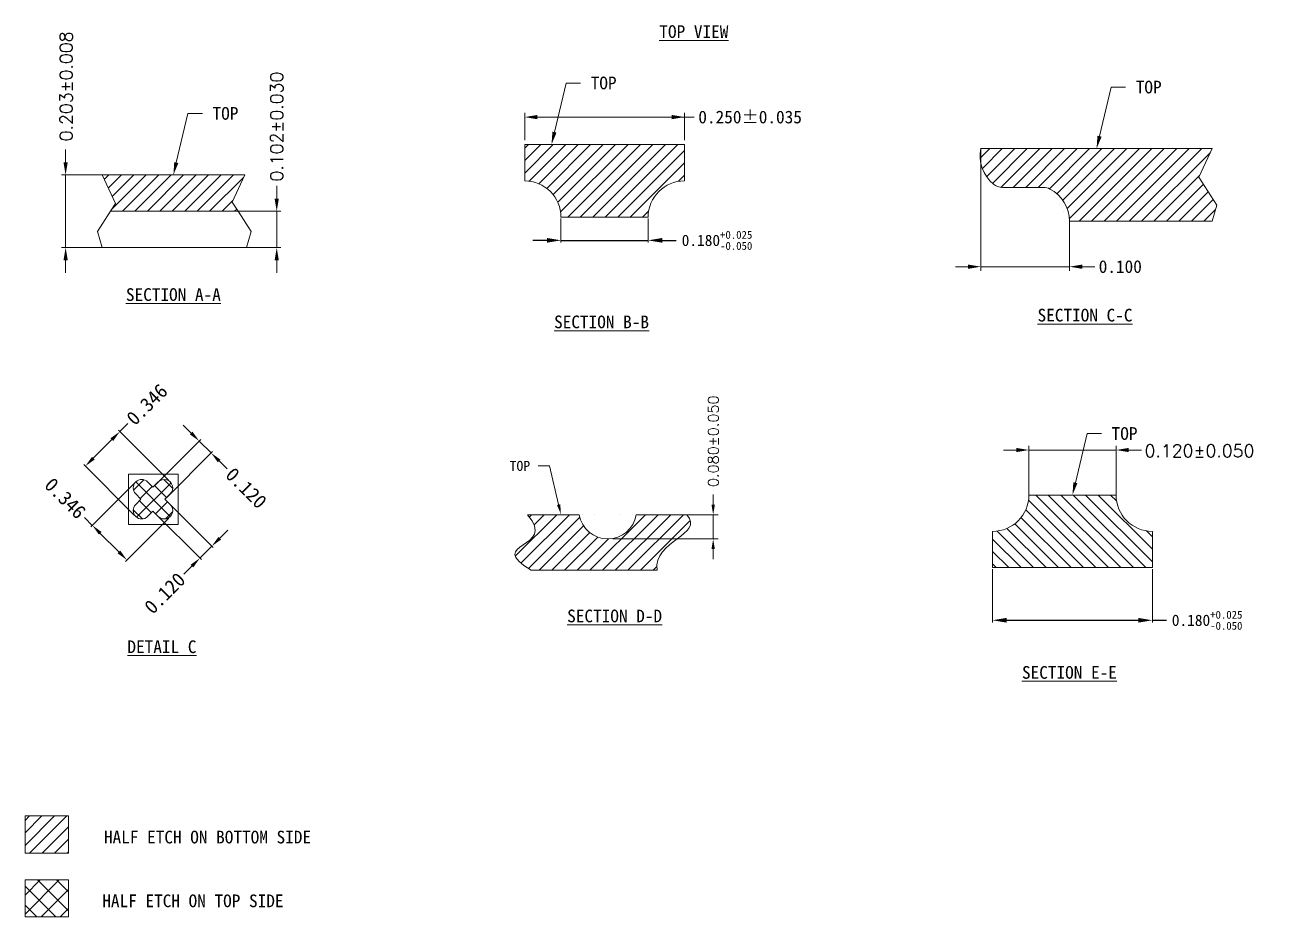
# Model space of a CAD drawing. Header units: millimetres. Extents: x 4249 to 4258, y 1746.2 to 1760.7.
# Drawn here: x 4249.16 to 4258.03, y 1746.2 to 1752.52 of the extents above; entities that cross this region are included whole.
import ezdxf
from ezdxf.enums import TextEntityAlignment as Align

# ---------------------------------------------------------------- set-up
doc = ezdxf.new("R2010")
doc.units = ezdxf.units.MM
doc.layers.add('1', color=7, linetype='Continuous')
doc.layers.add('EACH', color=4, linetype='Continuous')
doc.layers.add('Half-etch', color=6, linetype='Continuous', lineweight=5)
doc.layers.add('标注线', color=3, linetype='Continuous', lineweight=18)
doc.styles.add('SIMPLEX', font='SIMPLEX')
doc.styles.get("Standard").update_dxf_attribs({"font": 'SimSun.ttf'})
doc.dimstyles.new('ISO-25', dxfattribs={"dimtxt": 0.1, "dimasz": 0.08, "dimexe": 0.015, "dimexo": 0.015, "dimgap": 0.02, "dimtad": 0, "dimzin": 1, "dimdsep": 46, "dimtxsty": 'Standard', "dimcen": 0.1, "dimadec": 0, "dimazin": 0, "dimtfac": 1, "dimtmove": 0, "dimatfit": 3, "dimfxl": 1, "dimarcsym": 0})

# ---------------------------------------------------------------- blocks, each defined once
blk = doc.blocks.new('*D0')
at = {"layer": 'Defpoints', "color": 0, "transparency": 16777216}
for p in [(4250.4816, 1749.4877), (4250.0688, 1749.2445), (4250.1536, 1749.1597)]:
    blk.add_point(p, dxfattribs=at)
at = {"layer": '标注线', "color": 0, "lineweight": 5, "transparency": 16777216}
for p, q in [((4250.3402, 1749.6291), (4250.2836, 1749.6857)), ((4250.0794, 1749.2551), (4250.4074, 1749.5831)), ((4250.3968, 1749.5725), (4250.4816, 1749.4877)), ((4250.1642, 1749.1703), (4250.4922, 1749.4983)), ((4250.5382, 1749.4311), (4250.5947, 1749.3745))]:
    blk.add_line(p, q, dxfattribs=at)
at = {"layer": '标注线', "color": 0, "transparency": 16777216}
for points in [[(4250.3308, 1749.6197), (4250.3496, 1749.6385), (4250.3968, 1749.5725)], [(4250.5476, 1749.4405), (4250.5287, 1749.4217), (4250.4816, 1749.4877)]]:
    blk.add_solid(points, dxfattribs=at)
at = {"layer": '标注线', "color": 0, "lineweight": 5, "transparency": 16777216, "insert": (4250.7304, 1749.2389), "char_height": 0.1, "attachment_point": 5, "rotation": 315}
blk.add_mtext('0.120', dxfattribs=at)
blk = doc.blocks.new('*D1')
at = {"layer": 'Defpoints', "color": 0, "transparency": 16777216}
for p in [(4249.834, 1749.6393), (4250.1912, 1749.2821), (4249.9463, 1749.0373)]:
    blk.add_point(p, dxfattribs=at)
at = {"layer": '标注线', "color": 0, "lineweight": 5, "transparency": 16777216}
for p, q in [((4250.1806, 1749.2927), (4249.8234, 1749.6499)), ((4249.834, 1749.6393), (4249.8906, 1749.6959)), ((4249.6457, 1749.451), (4249.7774, 1749.5827)), ((4249.9357, 1749.0479), (4249.5785, 1749.4051))]:
    blk.add_line(p, q, dxfattribs=at)
at = {"layer": '标注线', "color": 0, "transparency": 16777216}
for points in [[(4249.7869, 1749.5733), (4249.768, 1749.5922), (4249.834, 1749.6393)], [(4249.6363, 1749.4605), (4249.6551, 1749.4416), (4249.5891, 1749.3945)]]:
    blk.add_solid(points, dxfattribs=at)
at = {"layer": '标注线', "color": 0, "lineweight": 5, "transparency": 16777216, "insert": (4250.0262, 1749.8315), "char_height": 0.1, "attachment_point": 5, "rotation": 45}
blk.add_mtext('0.346', dxfattribs=at)
blk = doc.blocks.new('*D2')
at = {"layer": 'Defpoints', "color": 0, "transparency": 16777216}
for p in [(4249.9463, 1749.2821), (4250.1912, 1749.0373), (4249.8836, 1748.7296)]:
    blk.add_point(p, dxfattribs=at)
at = {"layer": '标注线', "color": 0, "lineweight": 5, "transparency": 16777216}
for p, q in [((4249.9357, 1749.2715), (4249.6281, 1748.9639)), ((4249.6387, 1748.9745), (4249.5821, 1749.031)), ((4250.1806, 1749.0267), (4249.873, 1748.719)), ((4249.6953, 1748.9179), (4249.827, 1748.7862))]:
    blk.add_line(p, q, dxfattribs=at)
at = {"layer": '标注线', "color": 0, "transparency": 16777216}
for points in [[(4249.7047, 1748.9273), (4249.6858, 1748.9085), (4249.6387, 1748.9745)], [(4249.8176, 1748.7768), (4249.8364, 1748.7956), (4249.8836, 1748.7296)]]:
    blk.add_solid(points, dxfattribs=at)
at = {"layer": '标注线', "color": 0, "lineweight": 5, "transparency": 16777216, "insert": (4249.4465, 1749.1667), "char_height": 0.1, "attachment_point": 5, "rotation": 315}
blk.add_mtext('0.346', dxfattribs=at)
blk = doc.blocks.new('*D3')
at = {"layer": 'Defpoints', "color": 0, "transparency": 16777216}
for p in [(4250.1536, 1749.1597), (4250.0688, 1749.0748), (4250.4863, 1748.827)]:
    blk.add_point(p, dxfattribs=at)
at = {"layer": '标注线', "color": 0, "lineweight": 5, "transparency": 16777216}
for p, q in [((4250.1642, 1749.1491), (4250.4969, 1748.8164)), ((4250.0794, 1749.0642), (4250.4121, 1748.7315)), ((4250.5429, 1748.8835), (4250.5995, 1748.9401)), ((4250.4015, 1748.7421), (4250.4863, 1748.827)), ((4250.3449, 1748.6856), (4250.2883, 1748.629))]:
    blk.add_line(p, q, dxfattribs=at)
at = {"layer": '标注线', "color": 0, "transparency": 16777216}
for points in [[(4250.5335, 1748.893), (4250.5523, 1748.8741), (4250.4863, 1748.827)], [(4250.3543, 1748.6761), (4250.3355, 1748.695), (4250.4015, 1748.7421)]]:
    blk.add_solid(points, dxfattribs=at)
at = {"layer": '标注线', "color": 0, "lineweight": 5, "transparency": 16777216, "insert": (4250.1527, 1748.4934), "char_height": 0.1, "attachment_point": 5, "rotation": 45}
blk.add_mtext('0.120', dxfattribs=at)
blk = doc.blocks.new('*D133')
at = {"layer": 'Defpoints', "color": 0, "transparency": 16777216}
for p in [(4252.9629, 1751.1602), (4253.5811, 1751.1602), (4253.5811, 1750.9956)]:
    blk.add_point(p, dxfattribs=at)
at = {"layer": '标注线', "color": 0, "lineweight": 5, "transparency": 16777216}
for p, q in [((4252.9629, 1751.1502), (4252.9629, 1750.9806)), ((4253.5811, 1751.1502), (4253.5811, 1750.9806))]:
    blk.add_line(p, q, dxfattribs=at)
at = {"layer": '标注线', "color": 0, "lineweight": -2, "transparency": 16777216}
for p, q in [((4252.8629, 1750.9956), (4252.7629, 1750.9956)), ((4252.9629, 1750.9956), (4253.5811, 1750.9956)), ((4253.6811, 1750.9956), (4253.7811, 1750.9956))]:
    blk.add_line(p, q, dxfattribs=at)
at = {"layer": '标注线', "color": 0, "transparency": 16777216}
for points in [[(4252.8629, 1750.979), (4252.8629, 1751.0123), (4252.9629, 1750.9956)], [(4253.6811, 1751.0123), (4253.6811, 1750.979), (4253.5811, 1750.9956)]]:
    blk.add_solid(points, dxfattribs=at)
at = {"layer": '标注线', "color": 0, "lineweight": 5, "transparency": 16777216, "insert": (4254.0696, 1750.9956), "char_height": 0.08, "attachment_point": 5}
blk.add_mtext('\\A1;0.180{\\H0.7x;\\S+0.025^ -0.050;}', dxfattribs=at)
blk = doc.blocks.new('*D136')
at = {"layer": 'Defpoints', "color": 0, "transparency": 16777216}
for p in [(4256.0242, 1748.6746), (4257.1576, 1748.6746), (4257.1576, 1748.3016)]:
    blk.add_point(p, dxfattribs=at)
at = {"layer": '标注线', "color": 0, "lineweight": 5, "transparency": 16777216}
for p, q in [((4256.0242, 1748.6646), (4256.0242, 1748.2866)), ((4257.1576, 1748.6646), (4257.1576, 1748.2866))]:
    blk.add_line(p, q, dxfattribs=at)
at = {"layer": '标注线', "color": 0, "lineweight": -2, "transparency": 16777216}
for p, q in [((4256.1242, 1748.3016), (4257.0576, 1748.3016)), ((4257.1576, 1748.3016), (4257.2576, 1748.3016))]:
    blk.add_line(p, q, dxfattribs=at)
at = {"layer": '标注线', "color": 0, "transparency": 16777216}
for points in [[(4256.1242, 1748.3183), (4256.1242, 1748.2849), (4256.0242, 1748.3016)], [(4257.0576, 1748.2849), (4257.0576, 1748.3183), (4257.1576, 1748.3016)]]:
    blk.add_solid(points, dxfattribs=at)
at = {"layer": '标注线', "color": 0, "lineweight": 5, "transparency": 16777216, "insert": (4257.546, 1748.3016), "char_height": 0.08, "attachment_point": 5}
blk.add_mtext('\\A1;0.180{\\H0.7x;\\S+0.025^ -0.050;}', dxfattribs=at)

msp = doc.modelspace()

# ---------------------------------------------------------------- hatches: boundary and pattern name
at = {"layer": 'EACH', "lineweight": 5}
h = msp.add_hatch(dxfattribs=at)
h.set_pattern_fill('ANSI31', color=256, scale=0.5, style=0)
h.set_pattern_definition([(45, (3811.32552, 1438.43253), (-0.044194174, 0.044194174), [])])
h.paths.add_polyline_path([(4252.7054, 1751.6754), (4252.7054, 1751.4178, -0.414214), (4252.9629, 1751.1602), (4253.5811, 1751.1602, -0.414214), (4253.8387, 1751.4178), (4253.8387, 1751.6754)])
h = msp.add_hatch(dxfattribs=at)
h.set_pattern_fill('ANSI31', color=256, scale=0.5, style=0)
h.set_pattern_definition([(45, (3812.064734, 1438.43253), (-0.044194174, 0.044194174), [])])
edge = h.paths.add_edge_path()
edge.add_arc((4256.0943, 1751.4709), 0.1, 230.1314, 270)
edge.add_line((4256.0943, 1751.3709), (4256.3851, 1751.3709))
edge.add_line((4256.3851, 1751.3709), (4256.3851, 1751.3709))
edge.add_arc((4256.3851, 1751.2709), 0.1, 62.58165, 89.99931, ccw=False)
edge.add_arc((4256.3125, 1751.131), 0.2576, 0, 62.58186, ccw=False)
edge.add_line((4256.5701, 1751.131), (4257.581, 1751.131))
edge.add_line((4257.581, 1751.131), (4257.6149, 1751.2459))
edge.add_line((4257.6149, 1751.2459), (4257.4872, 1751.4426))
edge.add_line((4257.4872, 1751.4426), (4257.5813, 1751.6462))
edge.add_line((4257.5813, 1751.6462), (4255.9406, 1751.6462))
edge.add_arc((4256.1989, 1751.5961), 0.2632, 169.03409, 230.13118)
h = msp.add_hatch(dxfattribs=at)
h.set_pattern_fill('ANSI31', color=256, scale=0.5, style=0)
h.set_pattern_definition([(45, (3810.67942, 1438.2478), (-0.044194174, 0.044194174), [])])
h.paths.add_polyline_path([(4250.6302, 1751.267), (4250.6724, 1751.202), (4249.7671, 1751.202), (4249.8021, 1751.256), (4249.708, 1751.4596), (4250.7193, 1751.4596)])
h = msp.add_hatch(dxfattribs=at)
h.set_pattern_fill('ANSI31', color=256, scale=0.5, style=0)
h.set_pattern_definition([(315, (3814.644415, 2061.917456), (-0.044194174, -0.044194174), [])])
h.paths.add_polyline_path([(4256.0242, 1748.6746), (4256.0242, 1748.9322, 0.414214), (4256.2818, 1749.1898), (4256.9, 1749.1898, 0.414214), (4257.1576, 1748.9322), (4257.1576, 1748.6746)])
at = {"layer": 'EACH', "linetype": 'ByBlock', "lineweight": 5}
h = msp.add_hatch(dxfattribs=at)
h.set_pattern_fill('ANSI31', color=4, scale=0.02, style=0)
h.set_pattern_definition([(45, (3915.24243, 1754.3149), (-0.044901281, 0.044901281), [])])
edge = h.paths.add_edge_path()
edge.add_spline(control_points=[(4253.6444, 1748.6563), (4253.617, 1748.8663), (4253.9818, 1748.9083), (4253.8564, 1749.0495)], knot_values=[0, 0, 0, 0, 0.403174, 0.403174, 0.403174, 0.403174], degree=3, periodic=0)
edge.add_line((4253.8564, 1749.0495), (4253.497, 1749.0495))
edge.add_arc((4253.2949, 1749.0832), 0.2048, 189.4628, 350.5372, ccw=False)
edge.add_line((4253.0929, 1749.0495), (4252.7261, 1749.0495))
edge.add_spline(control_points=[(4252.7261, 1749.0495), (4252.9443, 1748.8037), (4252.4149, 1748.8563), (4252.7519, 1748.6563)], knot_values=[0, 0, 0, 0, 0.403174, 0.403174, 0.403174, 0.403174], degree=3, periodic=0)
edge.add_line((4252.7519, 1748.6563), (4253.6444, 1748.6563))
at = {"layer": 'EACH', "lineweight": 5}
h = msp.add_hatch(dxfattribs=at)
h.set_pattern_fill('ANSI31', color=256, scale=0.5, style=0)
h.set_pattern_definition([(45, (3807.70225, 1435.70738), (-0.044194174, 0.044194174), [])])
h.paths.add_polyline_path([(4249.1613, 1746.9139), (4249.1613, 1746.6496), (4249.4698, 1746.6496), (4249.4698, 1746.9139)])
at = {"layer": 'Half-etch', "lineweight": 0}
h = msp.add_hatch(dxfattribs=at)
h.set_pattern_fill('ANSI37', color=256, scale=0.024, angle=180)
h.set_pattern_definition([(135, (8490.33682, -19.88455), (0.0538815367, 0.0538815367), []), (45, (8490.33682, -19.88455), (0.0538815367, -0.0538815367), [])])
h.paths.add_polyline_path([(4250.1536, 1749.1597), (4250.1912, 1749.1973, 1), (4250.1063, 1749.2821), (4250.0688, 1749.2445), (4250.0312, 1749.2821, 1), (4249.9463, 1749.1973), (4249.9839, 1749.1597), (4249.9463, 1749.1221, 1), (4250.0312, 1749.0373), (4250.0688, 1749.0748), (4250.1063, 1749.0373, 1), (4250.1912, 1749.1221)])
at = {"layer": 'Half-etch', "lineweight": 5}
h = msp.add_hatch(dxfattribs=at)
h.set_pattern_fill('ANSI37', color=6, scale=0.03, style=0)
h.set_pattern_definition([(45, (-6.30413, -3.48597), (-0.067351921, 0.067351921), []), (135, (-6.30413, -3.48597), (-0.067351921, -0.067351921), [])])
h.paths.add_polyline_path([(4249.1613, 1746.4618), (4249.1613, 1746.1976), (4249.4698, 1746.1976), (4249.4698, 1746.4618)])

# ---------------------------------------------------------------- linework, layer by layer
at = {"color": 7, "lineweight": 5}
for p, q in [((4252.7054, 1751.4178), (4252.7054, 1751.6754)), ((4253.8387, 1751.6754), (4252.7054, 1751.6754)), ((4253.8387, 1751.4178), (4253.8387, 1751.6754)), ((4255.9412, 1751.6462), (4257.5813, 1751.6462)), ((4257.5813, 1751.6462), (4257.4872, 1751.4426)), ((4249.708, 1751.4596), (4250.7193, 1751.4596)), ((4249.708, 1751.4596), (4249.8021, 1751.256)), ((4250.7193, 1751.4596), (4250.6302, 1751.267)), ((4257.4872, 1751.4426), (4257.6149, 1751.2459)), ((4256.3851, 1751.3709), (4256.0943, 1751.3709)), ((4249.8021, 1751.256), (4249.7671, 1751.202)), ((4250.6302, 1751.267), (4250.6724, 1751.202)), ((4257.6149, 1751.2459), (4257.581, 1751.131)), ((4249.7671, 1751.202), (4249.6744, 1751.0592)), ((4250.6724, 1751.202), (4249.7671, 1751.202)), ((4250.6724, 1751.202), (4250.7651, 1751.0592)), ((4252.9629, 1751.1602), (4253.5811, 1751.1602)), ((4257.5813, 1751.131), (4256.5701, 1751.131)), ((4249.6744, 1751.0592), (4249.7082, 1750.9444)), ((4250.7651, 1751.0592), (4250.7312, 1750.9444)), ((4249.7082, 1750.9444), (4250.7315, 1750.9444)), ((4256.2818, 1749.1898), (4256.9, 1749.1898)), ((4256.0242, 1748.9322), (4256.0242, 1748.6746)), ((4257.1576, 1748.9322), (4257.1576, 1748.6746)), ((4257.1576, 1748.6746), (4256.0242, 1748.6746)), ((4249.1613, 1746.9139), (4249.1613, 1746.6496)), ((4249.4698, 1746.9139), (4249.1613, 1746.9139)), ((4249.4698, 1746.6496), (4249.4698, 1746.9139)), ((4249.1613, 1746.6496), (4249.4698, 1746.6496)), ((4249.1613, 1746.4618), (4249.1613, 1746.1976)), ((4249.4698, 1746.4618), (4249.1613, 1746.4618)), ((4249.4698, 1746.1976), (4249.4698, 1746.4618)), ((4249.1613, 1746.1976), (4249.4698, 1746.1976))]:
    msp.add_line(p, q, dxfattribs=at)
for centre, radius, start, end in [((4256.1989, 1751.5961), 0.2632, 169.03409, 230.13105), ((4252.7054, 1751.1602), 0.2576, 0, 90), ((4253.8387, 1751.1602), 0.2576, 90, 180), ((4256.0943, 1751.4709), 0.1, 230.13105, 270), ((4256.3851, 1751.2709), 0.1, 62.58186, 90), ((4256.3125, 1751.131), 0.2576, 0, 62.58186), ((4256.0242, 1749.1898), 0.2576, 270, 0), ((4257.1576, 1749.1898), 0.2576, 180, 270)]:
    msp.add_arc(centre, radius, start, end, dxfattribs=at)
at = {"layer": '1', "color": 7, "lineweight": 5}
for p, q in [((4252.7261, 1749.0495, 0.0582), (4253.0929, 1749.0495, 0.0582)), ((4253.497, 1749.0495, 0.0582), (4253.8564, 1749.0495, 0.0582)), ((4253.6444, 1748.6563, 0.0582), (4252.7519, 1748.6563, 0.0582))]:
    msp.add_line(p, q, dxfattribs=at)
msp.add_arc((4253.2949, 1749.0832, 0.0582), 0.2048, 189.4628, 350.5372, dxfattribs=at)
at = {"layer": '1', "color": 0, "lineweight": 5}
for points in [[(4252.7519, 1748.6563, 0.0582), (4252.4149, 1748.8563, 0.0582), (4252.9443, 1748.8037, 0.0582), (4252.7261, 1749.0495, 0.0582)], [(4253.6444, 1748.6563, 0.0582), (4253.617, 1748.8663, 0.0582), (4253.9818, 1748.9083, 0.0582), (4253.8564, 1749.0495, 0.0582)]]:
    msp.add_open_spline(points, degree=3, dxfattribs=at)
at = {"layer": 'Half-etch', "lineweight": 0}
msp.add_lwpolyline([(4250.1912, 1749.1973, 1), (4250.1063, 1749.2821), (4250.0688, 1749.2445), (4250.0312, 1749.2821, 1), (4249.9463, 1749.1973), (4249.9839, 1749.1597), (4249.9463, 1749.1221, 1), (4250.0312, 1749.0373), (4250.0688, 1749.0748), (4250.1063, 1749.0373, 1), (4250.1912, 1749.1221), (4250.1536, 1749.1597)], format="xyb", close=True, dxfattribs=at)
at = {"layer": '标注线', "lineweight": 5}
for p, q in [((4252.9167, 1751.7629), (4252.9994, 1752.1109)), ((4252.9994, 1752.1109), (4253.1015, 1752.1109)), ((4256.7828, 1751.7338), (4256.8655, 1752.0818)), ((4256.8655, 1752.0818), (4256.9675, 1752.0818)), ((4250.2344, 1751.5472), (4250.3171, 1751.8951)), ((4250.3171, 1751.8951), (4250.4192, 1751.8951)), ((4252.7054, 1751.7054), (4252.7054, 1751.8996)), ((4252.7954, 1751.8696), (4253.9068, 1751.8696)), ((4253.8387, 1751.7054), (4253.8387, 1751.8996)), ((4249.4493, 1751.5496), (4249.4493, 1751.6396)), ((4255.9406, 1751.6494), (4255.9406, 1750.7789)), ((4249.708, 1751.4596), (4249.4193, 1751.4596)), ((4249.4493, 1750.9449), (4249.4493, 1751.4596)), ((4250.9466, 1751.292), (4250.9466, 1751.382)), ((4250.6724, 1751.202), (4250.9766, 1751.202)), ((4250.9466, 1750.9444), (4250.9466, 1751.202)), ((4256.5701, 1751.131), (4256.5701, 1750.7789)), ((4249.708, 1750.9449), (4249.4193, 1750.9449)), ((4250.7315, 1750.9444), (4250.9766, 1750.9444)), ((4249.4493, 1750.8549), (4249.4493, 1750.7649)), ((4250.9466, 1750.8544), (4250.9466, 1750.7644)), ((4255.8506, 1750.8089), (4255.7606, 1750.8089)), ((4255.9412, 1750.8089), (4256.5701, 1750.8089)), ((4256.6601, 1750.8089), (4256.7501, 1750.8089)), ((4256.6117, 1749.2773), (4256.6944, 1749.6253)), ((4256.6944, 1749.6253), (4256.7965, 1749.6253)), ((4256.2818, 1749.1869), (4256.2818, 1749.5388)), ((4256.9, 1749.1869), (4256.9, 1749.5388)), ((4256.1918, 1749.5088), (4256.1018, 1749.5088)), ((4256.2818, 1749.5088), (4256.9, 1749.5088)), ((4256.99, 1749.5088), (4257.08, 1749.5088)), ((4252.8812, 1749.3956, 0.0582), (4252.8008, 1749.3956, 0.0582)), ((4252.9463, 1749.1215, 0.0582), (4252.8812, 1749.3956, 0.0582)), ((4254.0425, 1749.1215, 0.0582), (4254.0425, 1749.1935, 0.0582)), ((4253.533, 1749.0495, 0.0582), (4254.0785, 1749.0495, 0.0582)), ((4254.0425, 1748.8783, 0.0582), (4254.0425, 1749.0495, 0.0582)), ((4253.3309, 1748.8783, 0.0582), (4254.0785, 1748.8783, 0.0582)), ((4254.0425, 1748.8063, 0.0582), (4254.0425, 1748.7343, 0.0582))]:
    msp.add_line(p, q, dxfattribs=at)
msp.add_lwpolyline([(4249.8946, 1749.3383), (4250.2479, 1749.3383), (4250.2479, 1748.9815), (4249.8946, 1748.9815)], close=True, dxfattribs=at)
for points in [[(4252.7954, 1751.8846), (4252.7954, 1751.8546), (4252.7054, 1751.8696)], [(4253.7487, 1751.8846), (4253.7487, 1751.8546), (4253.8387, 1751.8696)], [(4252.9313, 1751.7595), (4252.8959, 1751.6754), (4252.9021, 1751.7664)], [(4256.7974, 1751.7303), (4256.762, 1751.6462), (4256.7682, 1751.7372)], [(4249.4343, 1751.5496), (4249.4643, 1751.5496), (4249.4493, 1751.4596)], [(4250.249, 1751.5437), (4250.2136, 1751.4596), (4250.2198, 1751.5506)], [(4250.9316, 1751.292), (4250.9616, 1751.292), (4250.9466, 1751.202)], [(4249.4343, 1750.8549), (4249.4643, 1750.8549), (4249.4493, 1750.9449)], [(4250.9316, 1750.8544), (4250.9616, 1750.8544), (4250.9466, 1750.9444)], [(4255.8506, 1750.8239), (4255.8506, 1750.7939), (4255.9406, 1750.8089)], [(4256.6601, 1750.8239), (4256.6601, 1750.7939), (4256.5701, 1750.8089)], [(4256.1918, 1749.4938), (4256.1918, 1749.5238), (4256.2818, 1749.5088)], [(4256.99, 1749.4938), (4256.99, 1749.5238), (4256.9, 1749.5088)], [(4256.6263, 1749.2739), (4256.5909, 1749.1898), (4256.5971, 1749.2808)], [(4252.9348, 1749.1188, 0.0582), (4252.9627, 1749.0526, 0.0582), (4252.9578, 1749.1243, 0.0582)], [(4254.0305, 1749.1215, 0.0582), (4254.0545, 1749.1215, 0.0582), (4254.0425, 1749.0495, 0.0582)], [(4254.0545, 1748.8063, 0.0582), (4254.0305, 1748.8063, 0.0582), (4254.0425, 1748.8783, 0.0582)]]:
    msp.add_solid(points, dxfattribs=at)

# ---------------------------------------------------------------- texts
at = {"layer": '标注线', "lineweight": 5, "style": 'SIMPLEX'}
for s, p in [('0.203±0.008', (4249.4984, 1751.6979, 0.0582)), ('0.102±0.030', (4250.9916, 1751.4128))]:
    msp.add_text(s, height=0.09, rotation=90, dxfattribs=at).set_placement(p)
msp.add_text('0.120±0.050', height=0.09, dxfattribs=at).set_placement((4257.1023, 1749.4578))
at = {"layer": '标注线', "lineweight": 5}
for s, p in [('HALF ETCH ON BOTTOM SIDE', (4251.1903, 1746.7641)), ('HALF ETCH ON TOP SIDE', (4250.995, 1746.312))]:
    msp.add_text(s, height=0.09, dxfattribs=at).set_placement(p, align=Align.MIDDLE_RIGHT)
at = {"layer": '标注线', "lineweight": 5, "attachment_point": 5}
for s, insert, char_height in [('{\\LTOP VIEW}', (4253.9054, 1752.4753, 0.0582), 0.09), ('\\A1;TOP', (4253.2655, 1752.1109), 0.09), ('\\A1;TOP', (4257.1316, 1752.0818), 0.09), ('\\A1;TOP', (4250.5833, 1751.8951), 0.09), ('\\A1;0.250%%P0.035', (4254.3045, 1751.8696), 0.09), ('0.100', (4256.9301, 1750.8089), 0.09), ('\\A1;{\\LSECTION A-A}', (4250.2136, 1750.6104), 0.09), ('\\A1;{\\LSECTION C-C}', (4256.6799, 1750.4645), 0.09), ('\\A1;{\\LSECTION B-B}', (4253.2506, 1750.4166), 0.09), ('\\A1;TOP', (4256.9605, 1749.6253), 0.09), ('\\A1;TOP', (4252.6716, 1749.3956, 0.0582), 0.07087), ('\\A1;\\LDETAIL C', (4250.1324, 1748.113), 0.09), ('\\A1;\\LSECTION E-E', (4256.5695, 1747.931), 0.09)]:
    msp.add_mtext(s, dxfattribs=dict(at, insert=insert, char_height=char_height))
at = {"layer": '标注线', "lineweight": 5, "insert": (4253.3435, 1748.3314, 0.0234), "char_height": 0.09, "attachment_point": 5, "bg_fill": 2}
msp.add_mtext('{\\LSECTION D-D}', dxfattribs=at)

# ---------------------------------------------------------------- dimensions: what is measured, and where the dimension line sits
at = {"layer": '标注线', "lineweight": 5}
for base, p1, p2, picture, middle in [((4253.5811, 1750.9956), (4252.9629, 1751.1602), (4253.5811, 1751.1602), '*D133', (4254.0696, 1750.9956)), ((4257.1576, 1748.3016), (4256.0242, 1748.6746), (4257.1576, 1748.6746), '*D136', (4257.546, 1748.3016))]:
    dim = msp.add_linear_dim(base=base, p1=p1, p2=p2, text='0.180{\\H0.7x;\\S+0.025^ -0.050;}', dimstyle='ISO-25', override={"dimtxt": 0.08, "dimasz": 0.1, "dimexo": 0.01, "dimgap": 0.03, "dimdec": 3, "dimzin": 0, "dimtxsty": 'Standard', "dimtfac": 0.7, "dimtolj": 1, "dimlwe": 5}, dxfattribs=at)
    dim.commit()
    dim.dimension.update_dxf_attribs({"geometry": picture, "text_midpoint": middle, "dimtype": 128})
dim = msp.add_aligned_dim(p1=(4249.9463, 1749.0373), p2=(4250.1912, 1749.2821), distance=0.5052, dimstyle='ISO-25', override={"dimdec": 3, "dimcen": 0, "dimfxl": 0.0072, "dimlwd": 5, "dimlwe": 5, "dimarcsym": 2}, dxfattribs=at)
dim.commit()
dim.dimension.update_dxf_attribs({"geometry": '*D1', "text_midpoint": (4250.0262, 1749.8315)})
for base, p1, p2, angle, picture, middle in [((4250.4816, 1749.4877), (4250.0688, 1749.2445), (4250.1536, 1749.1597), 315, '*D0', (4250.7304, 1749.2389)), ((4249.8836, 1748.7296), (4249.9463, 1749.2821), (4250.1912, 1749.0373), 315, '*D2', (4249.4465, 1749.1667)), ((4250.4863, 1748.827), (4250.0688, 1749.0748), (4250.1536, 1749.1597), 45, '*D3', (4250.1527, 1748.4934))]:
    dim = msp.add_linear_dim(base=base, p1=p1, p2=p2, angle=angle, dimstyle='ISO-25', override={"dimdec": 3, "dimcen": 0, "dimfxl": 0.0072, "dimlwd": 5, "dimlwe": 5, "dimarcsym": 2}, dxfattribs=at)
    dim.commit()
    dim.dimension.update_dxf_attribs({"geometry": picture, "text_midpoint": middle, "dimtype": 129})

# ---------------------------------------------------------------- next in the draw order: texts
at = {"layer": '标注线', "lineweight": 5, "insert": (4254.0438, 1749.571, 0.0582), "char_height": 0.075, "attachment_point": 5, "rotation": 90, "style": 'SIMPLEX', "bg_fill": 2}
msp.add_mtext('\\A1;0.080%%P0.050', dxfattribs=at)

doc.saveas('drawing.dxf')
